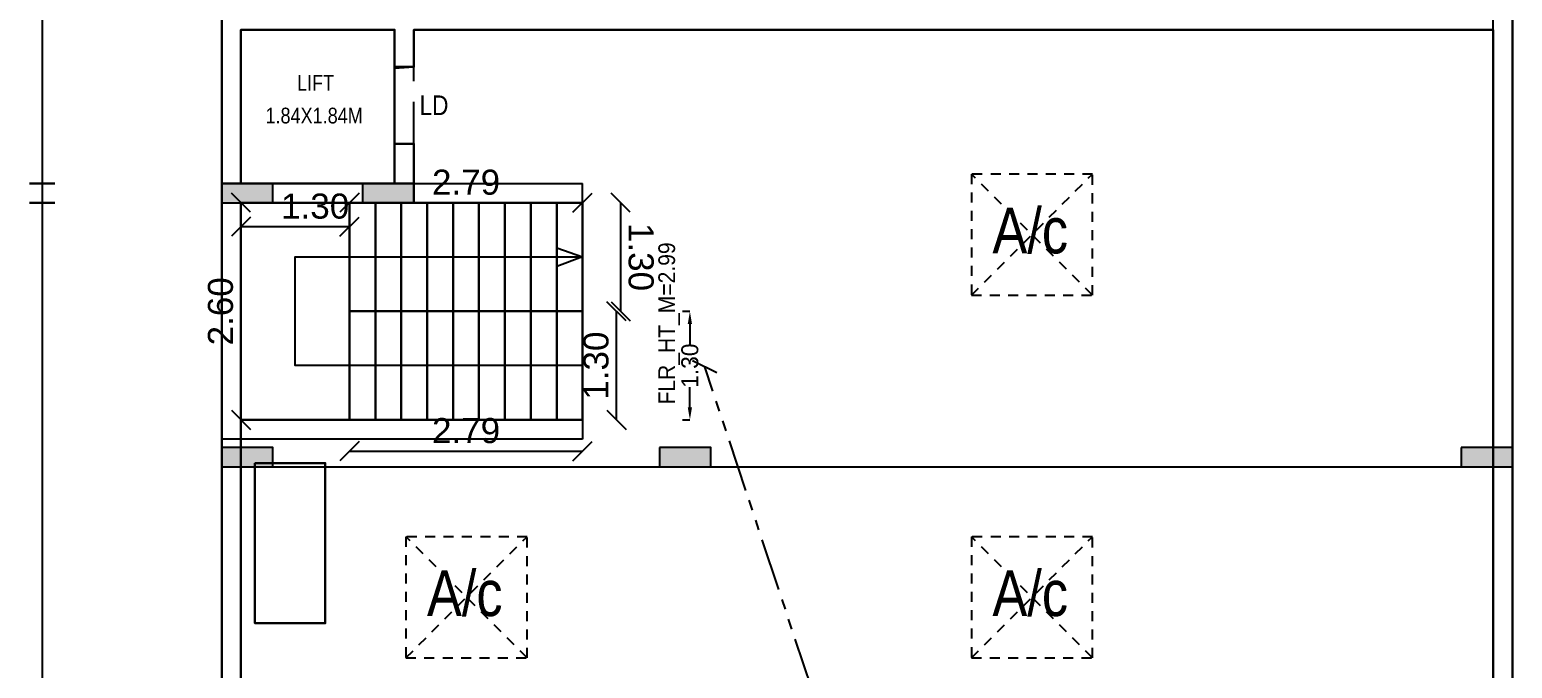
# Model space of a CAD drawing. Header units: metres. Extents: x 0 to 246, y -13 to 116.
# Drawn here: x 35.14 to 52.89, y 43.22 to 50.86 of the extents above; entities that cross this region are included whole.
import ezdxf

# ---------------------------------------------------------------- set-up
doc = ezdxf.new("R2010")
doc.units = ezdxf.units.M
doc.header["$MEASUREMENT"] = 0
for name, pattern in [('ACAD_ISO02W100', [15, 12, -3]), ('HIDDENX2', [0.75, 0.5, -0.25]), ('PHANTOM2', [1.25, 0.625, -0.125, 0.125, -0.125, 0.125, -0.125])]:
    doc.linetypes.add(name, pattern=pattern)
for name, color, linetype, lineweight in [('BLK_1_FLR_0_BLT_UP_AREA', 4, 'Continuous', 30), ('BLK_1_FLR_0_EXIT_WIDTH_STAIR', 4, 'Continuous', 30), ('BLK_1_FLR_0_FIRESTAIR_1', 4, 'Continuous', 30), ('BLK_1_FLR_0_FIRESTAIR_1_FLIGHT_1', 4, 'Continuous', 30), ('BLK_1_FLR_0_FIRESTAIR_1_FLIGHT_2', 4, 'Continuous', 30), ('BLK_1_FLR_0_FIRESTAIR_1_LANDING_1', 4, 'Continuous', 30), ('BLK_1_FLR_0_LIFT_1', 4, 'Continuous', 30), ('BLK_1_LVL_-1_BSMNT_SIDE_SETBACK2', 4, 'Continuous', 30)]:
    doc.layers.add(name, color=color, linetype=linetype, lineweight=lineweight)
for name, color, linetype in [('BLK_1_FLR_0_CARPET_AREA', 10, 'Continuous'), ('BLK_1_FLR_0_DRINKING_WATER', 7, 'Continuous'), ('DIST_EXIT', 7, 'Continuous'), ('wall', 2, 'Continuous'), ('win', 5, 'Continuous')]:
    doc.layers.add(name, color=color, linetype=linetype)
doc.styles.add('ARIAL', font='arial.ttf')
doc.styles.add('STYLE1', font='swissck.ttf', dxfattribs={"width": 1.1, "height": 0.45})
doc.styles.add('STYLE3', font='swissck.ttf', dxfattribs={"height": 0.5})
doc.dimstyles.new('OPEN SPACE', dxfattribs={"dimtxt": 0.3, "dimasz": 0.23, "dimexe": 0.1875, "dimexo": 0.0625, "dimgap": 0.09, "dimtad": 3, "dimzin": 0, "dimdsep": 46, "dimtxsty": 'ARIAL', "dimblk": 'OBLIQUE', "dimcen": 0.09, "dimse1": 1, "dimse2": 1, "dimclrd": 6, "dimclre": 6, "dimclrt": 7, "dimadec": 0, "dimazin": 0, "dimtfac": 0.5, "dimtix": 1, "dimtmove": 0, "dimatfit": 3, "dimfxl": 0, "dimtolj": 1, "dimtzin": 0, "dimarcsym": 0})
doc.dimstyles.new('STANDARD$0', dxfattribs={"dimtxt": 7, "dimasz": 3, "dimexe": 3, "dimexo": 1, "dimgap": 1.5, "dimtad": 1, "dimdec": 1, "dimzin": 1, "dimdsep": 46, "dimlunit": 4, "dimtxsty": 'Standard', "dimblk": 'OBLIQUE', "dimcen": 0.09375, "dimdle": 1, "dimclrd": 8, "dimclre": 8, "dimclrt": 7, "dimadec": 1, "dimazin": 0, "dimtfac": 1, "dimtdec": 1, "dimtix": 1, "dimtmove": 2, "dimatfit": 3, "dimldrblk": 'ARCHTICK', "dimfxl": 0, "dimfrac": 2, "dimtolj": 1, "dimtzin": 0, "dimarcsym": 0})

# ---------------------------------------------------------------- blocks, each defined once
blk = doc.blocks.new('_Oblique')
at = {"color": 0, "linetype": 'ByBlock', "lineweight": -2}
blk.add_line((-0.5, -0.5), (0.5, 0.5), dxfattribs=at)
blk = doc.blocks.new('*D144')
at = {"layer": 'DEFPOINTS', "color": 0}
for p in [(43.221, 46.824), (43.221, 46.824), (50.421, 25.184)]:
    blk.add_point(p, dxfattribs=at)
at = {"layer": 'DIST_EXIT', "color": 7, "linetype": 'PHANTOM2', "lineweight": -2}
blk.add_line((50.421, 25.184), (43.221, 46.824), dxfattribs=at)
at = {"layer": 'DIST_EXIT', "color": 7, "lineweight": -2, "xscale": 0.23, "yscale": 0.23, "zscale": 0.23}
for p, rotation in [((43.221, 46.824), 108.402918565255), ((50.421, 25.184), 288.402918565255)]:
    blk.add_blockref('_Oblique', p, dxfattribs=dict(at, rotation=rotation))
at = {"layer": 'DIST_EXIT', "color": 7, "lineweight": 30, "insert": (47.052, 36.081), "char_height": 0.3, "attachment_point": 5, "rotation": 288.4029, "style": 'ARIAL'}
blk.add_mtext('\\A1;22.81', dxfattribs=at)
blk = doc.blocks.new('*D145')
at = {"layer": 'BLK_1_FLR_0_EXIT_WIDTH_STAIR', "color": 0, "lineweight": -2}
for p, q in [((42.953, 47.489), (43.043, 47.489)), ((43.043, 47.337), (43.043, 47.096)), ((43.043, 46.342), (43.043, 46.583)), ((42.953, 46.19), (43.043, 46.19))]:
    blk.add_line(p, q, dxfattribs=at)
at = {"layer": 'BLK_1_FLR_0_EXIT_WIDTH_STAIR', "color": 0}
for points in [[(43.017, 47.337), (43.068, 47.337), (43.043, 47.489)], [(43.017, 46.342), (43.068, 46.342), (43.043, 46.19)]]:
    blk.add_solid(points, dxfattribs=at)
at = {"layer": 'DEFPOINTS', "color": 0}
for p in [(41.758, 47.489), (43.043, 47.489), (41.758, 46.19)]:
    blk.add_point(p, dxfattribs=at)
at = {"layer": 'BLK_1_FLR_0_EXIT_WIDTH_STAIR', "color": 0, "lineweight": 30, "insert": (43.043, 46.839), "char_height": 0.2032, "attachment_point": 5, "rotation": 90}
blk.add_mtext('\\A1;1.30', dxfattribs=at)
blk = doc.blocks.new('*D155')
at = {"layer": 'BLK_1_FLR_0_FIRESTAIR_1_LANDING_1', "color": 1, "lineweight": -2}
blk.add_line((37.668, 46.19), (37.668, 48.789), dxfattribs=at)
at = {"layer": 'DEFPOINTS', "color": 0}
for p in [(37.668, 48.789), (37.862, 48.789), (37.862, 46.19)]:
    blk.add_point(p, dxfattribs=at)
at = {"layer": 'BLK_1_FLR_0_FIRESTAIR_1_LANDING_1', "color": 1, "lineweight": -2, "xscale": 0.23, "yscale": 0.23, "zscale": 0.23}
for p, rotation in [((37.668, 48.789), 90), ((37.668, 46.19), 270)]:
    blk.add_blockref('_Oblique', p, dxfattribs=dict(at, rotation=rotation))
at = {"layer": 'BLK_1_FLR_0_FIRESTAIR_1_LANDING_1', "color": 1, "insert": (37.424, 47.489), "char_height": 0.3, "attachment_point": 5, "rotation": 90, "style": 'ARIAL'}
blk.add_mtext('\\A1;2.60', dxfattribs=at)
blk = doc.blocks.new('*D156')
at = {"layer": 'BLK_1_FLR_0_FIRESTAIR_1_LANDING_1', "color": 2, "lineweight": -2}
blk.add_line((37.668, 48.502), (38.968, 48.502), dxfattribs=at)
at = {"layer": 'DEFPOINTS', "color": 0}
for p in [(38.968, 48.502), (37.668, 48.119), (38.968, 48.139)]:
    blk.add_point(p, dxfattribs=at)
at = {"layer": 'BLK_1_FLR_0_FIRESTAIR_1_LANDING_1', "color": 2, "lineweight": -2, "xscale": 0.23, "yscale": 0.23, "zscale": 0.23, "rotation": 180}
blk.add_blockref('_Oblique', (37.668, 48.502), dxfattribs=at)
at = {"layer": 'BLK_1_FLR_0_FIRESTAIR_1_LANDING_1', "color": 2, "lineweight": -2, "xscale": 0.23, "yscale": 0.23, "zscale": 0.23}
blk.add_blockref('_Oblique', (38.968, 48.502), dxfattribs=at)
at = {"layer": 'BLK_1_FLR_0_FIRESTAIR_1_LANDING_1', "color": 2, "insert": (38.556, 48.746), "char_height": 0.3, "attachment_point": 5, "style": 'ARIAL'}
blk.add_mtext('\\A1;1.30', dxfattribs=at)
blk = doc.blocks.new('*D210')
at = {"layer": 'BLK_1_FLR_0_FIRESTAIR_1_FLIGHT_2', "color": 2, "lineweight": -2}
blk.add_line((42.214, 47.489), (42.214, 48.789), dxfattribs=at)
at = {"layer": 'DEFPOINTS', "color": 0}
for p in [(41.758, 48.789), (42.214, 48.789), (41.758, 47.489)]:
    blk.add_point(p, dxfattribs=at)
at = {"layer": 'BLK_1_FLR_0_FIRESTAIR_1_FLIGHT_2', "color": 2, "lineweight": -2, "xscale": 0.23, "yscale": 0.23, "zscale": 0.23}
for p, rotation in [((42.214, 48.789), 90.00074063517191), ((42.214, 47.489), 270.0007406351719)]:
    blk.add_blockref('_Oblique', p, dxfattribs=dict(at, rotation=rotation))
at = {"layer": 'BLK_1_FLR_0_FIRESTAIR_1_FLIGHT_2', "color": 2, "insert": (42.457, 48.139), "char_height": 0.3, "attachment_point": 5, "rotation": 270.0007, "style": 'ARIAL'}
blk.add_mtext('\\A1;1.30', dxfattribs=at)
blk = doc.blocks.new('*D211')
at = {"layer": 'BLK_1_FLR_0_FIRESTAIR_1_FLIGHT_2', "color": 1, "lineweight": -2}
blk.add_line((38.968, 48.789), (41.758, 48.789), dxfattribs=at)
at = {"layer": 'DEFPOINTS', "color": 0}
for p in [(38.968, 48.789), (41.758, 48.789), (41.758, 48.789)]:
    blk.add_point(p, dxfattribs=at)
at = {"layer": 'BLK_1_FLR_0_FIRESTAIR_1_FLIGHT_2', "color": 1, "lineweight": -2, "xscale": 0.23, "yscale": 0.23, "zscale": 0.23, "rotation": 180}
blk.add_blockref('_Oblique', (38.968, 48.789), dxfattribs=at)
at = {"layer": 'BLK_1_FLR_0_FIRESTAIR_1_FLIGHT_2', "color": 1, "lineweight": -2, "xscale": 0.23, "yscale": 0.23, "zscale": 0.23}
blk.add_blockref('_Oblique', (41.758, 48.789), dxfattribs=at)
at = {"layer": 'BLK_1_FLR_0_FIRESTAIR_1_FLIGHT_2', "color": 1, "insert": (40.363, 49.032), "char_height": 0.3, "attachment_point": 5, "style": 'ARIAL'}
blk.add_mtext('\\A1;2.79', dxfattribs=at)
blk = doc.blocks.new('*D212')
at = {"layer": 'BLK_1_FLR_0_FIRESTAIR_1_FLIGHT_1', "color": 1, "lineweight": -2}
blk.add_line((38.968, 45.817), (41.758, 45.817), dxfattribs=at)
at = {"layer": 'DEFPOINTS', "color": 0}
for p in [(38.968, 46.19), (41.758, 46.19), (41.758, 45.817)]:
    blk.add_point(p, dxfattribs=at)
at = {"layer": 'BLK_1_FLR_0_FIRESTAIR_1_FLIGHT_1', "color": 1, "lineweight": -2, "xscale": 0.23, "yscale": 0.23, "zscale": 0.23, "rotation": 180}
blk.add_blockref('_Oblique', (38.968, 45.817), dxfattribs=at)
at = {"layer": 'BLK_1_FLR_0_FIRESTAIR_1_FLIGHT_1', "color": 1, "lineweight": -2, "xscale": 0.23, "yscale": 0.23, "zscale": 0.23}
blk.add_blockref('_Oblique', (41.758, 45.817), dxfattribs=at)
at = {"layer": 'BLK_1_FLR_0_FIRESTAIR_1_FLIGHT_1', "color": 1, "insert": (40.363, 46.06), "char_height": 0.3, "attachment_point": 5, "style": 'ARIAL'}
blk.add_mtext('\\A1;2.79', dxfattribs=at)
blk = doc.blocks.new('*D213')
at = {"layer": 'BLK_1_FLR_0_FIRESTAIR_1_FLIGHT_1', "color": 2, "lineweight": -2}
blk.add_line((42.164, 46.19), (42.164, 47.489), dxfattribs=at)
at = {"layer": 'DEFPOINTS', "color": 0}
for p in [(41.758, 47.489), (42.164, 47.489), (41.758, 46.19)]:
    blk.add_point(p, dxfattribs=at)
at = {"layer": 'BLK_1_FLR_0_FIRESTAIR_1_FLIGHT_1', "color": 2, "lineweight": -2, "xscale": 0.23, "yscale": 0.23, "zscale": 0.23}
for p, rotation in [((42.164, 47.489), 90), ((42.164, 46.19), 270)]:
    blk.add_blockref('_Oblique', p, dxfattribs=dict(at, rotation=rotation))
at = {"layer": 'BLK_1_FLR_0_FIRESTAIR_1_FLIGHT_1', "color": 2, "insert": (41.92, 46.839), "char_height": 0.3, "attachment_point": 5, "rotation": 90, "style": 'ARIAL'}
blk.add_mtext('\\A1;1.30', dxfattribs=at)

msp = doc.modelspace()

# ---------------------------------------------------------------- hatches: boundary and pattern name
for points in [[(37.43766, 49.01876), (37.43766, 48.78876), (38.051, 48.78876), (38.051, 49.01876)], [(39.12433, 49.01876), (39.12433, 48.78876), (39.73766, 48.78876), (39.73766, 49.01876)], [(37.43766, 45.85959), (37.43766, 45.62959), (38.051, 45.62959), (38.051, 45.85959)], [(42.68063, 45.85959), (42.68063, 45.62959), (43.29396, 45.62959), (43.29396, 45.85959)], [(52.27693, 45.85959), (52.27693, 45.62959), (52.89027, 45.62959), (52.89027, 45.85959)]]:
    msp.add_hatch(color=145).paths.add_polyline_path(points)

# ---------------------------------------------------------------- linework, layer by layer
for p, q in [((35.28745, 89.40062), (35.28745, 20.64107)), ((39.50766, 50.39876), (39.50766, 50.85876)), ((39.73766, 50.41366), (39.73766, 50.85876)), ((39.50766, 49.01876), (39.50766, 49.49366)), ((39.73766, 48.78876), (39.73766, 49.49366)), ((37.66766, 49.01876), (39.50766, 49.01876)), ((41.75769, 48.78872), (41.75769, 49.01876)), ((37.66766, 48.78876), (39.73766, 48.78876)), ((41.75766, 46.18969), (41.75766, 45.95966))]:
    msp.add_line(p, q)
at = {"ltscale": 10}
for p, q in [((39.73766, 50.41366), (39.50766, 50.41366)), ((39.73766, 49.49366), (39.50766, 49.49366))]:
    msp.add_line(p, q, dxfattribs=at)
at = {"lineweight": 30}
for p, q in [((35.13755, 49.01876), (35.43735, 49.01876)), ((35.13755, 48.78876), (35.43735, 48.78876))]:
    msp.add_line(p, q, dxfattribs=at)
at = {"linetype": 'ACAD_ISO02W100', "ltscale": 0.01}
for p, q in [((47.86418, 47.68076), (46.41307, 49.13188)), ((46.41307, 47.68076), (47.86418, 49.13188)), ((41.09387, 43.3415), (39.64275, 44.79262)), ((39.64275, 43.3415), (41.09387, 44.79262)), ((47.86418, 43.3415), (46.41307, 44.79262)), ((46.41307, 43.3415), (47.86418, 44.79262))]:
    msp.add_line(p, q, dxfattribs=at)
for points in [[(37.43766, 20.64103), (37.43766, 89.40062), (52.89027, 89.40062), (52.89027, 25.42522), (43.29396, 20.64174), (37.43766, 20.64174)], [(41.75766, 45.95966), (37.43763, 45.95966), (37.43763, 49.01876), (41.75769, 49.01876)]]:
    msp.add_lwpolyline(points)
at = {"color": 145}
for points in [[(37.43766, 49.01876), (37.43766, 48.78876), (38.051, 48.78876), (38.051, 49.01876)], [(39.12433, 49.01876), (39.12433, 48.78876), (39.73766, 48.78876), (39.73766, 49.01876)], [(37.43766, 45.85959), (37.43766, 45.62959), (38.051, 45.62959), (38.051, 45.85959)], [(42.68063, 45.85959), (42.68063, 45.62959), (43.29396, 45.62959), (43.29396, 45.85959)], [(52.27693, 45.85959), (52.27693, 45.62959), (52.89027, 45.62959), (52.89027, 45.85959)]]:
    msp.add_lwpolyline(points, close=True, dxfattribs=at)
at = {"linetype": 'ACAD_ISO02W100', "ltscale": 0.01}
for points in [[(46.41307, 47.68076), (47.86418, 47.68076), (47.86418, 49.13188), (46.41307, 49.13188)], [(39.64275, 43.3415), (41.09387, 43.3415), (41.09387, 44.79262), (39.64275, 44.79262)], [(46.41307, 43.3415), (47.86418, 43.3415), (47.86418, 44.79262), (46.41307, 44.79262)]]:
    msp.add_lwpolyline(points, close=True, dxfattribs=at)
for points in [[(37.66763, 48.78876), (41.75766, 48.78876), (41.75766, 46.18966), (37.66763, 46.18966)], [(37.66766, 45.62959), (52.66027, 45.62959), (52.66027, 27.07625), (37.66766, 27.07625)]]:
    msp.add_lwpolyline(points, close=True)
at = {"layer": 'BLK_1_FLR_0_BLT_UP_AREA', "color": 18}
msp.add_lwpolyline([(37.43766, 89.40062), (52.89027, 89.40062), (52.89027, 25.42554), (43.29396, 20.64107), (37.43766, 20.64103)], close=True, dxfattribs=at)
at = {"layer": 'BLK_1_FLR_0_CARPET_AREA', "color": 15, "linetype": 'Continuous', "lineweight": 30}
msp.add_lwpolyline([(37.66766, 27.07622), (37.66763, 48.78872), (39.73766, 48.78872), (39.73766, 49.49366), (39.50766, 49.49366), (39.50766, 49.01872), (37.66766, 49.01876), (37.66766, 50.85872), (39.50766, 50.85872), (39.50766, 50.39876), (39.73766, 50.41366), (39.73766, 50.85872), (52.66027, 50.85872), (52.6593, 25.56732)], dxfattribs=at)
at = {"layer": 'BLK_1_FLR_0_DRINKING_WATER', "color": 7, "lineweight": 30}
msp.add_lwpolyline([(37.8341, 45.67302), (38.67712, 45.67302), (38.67712, 43.75706), (37.8341, 43.75706)], close=True, dxfattribs=at)
msp.add_lwpolyline([(37.8341, 45.67302), (38.67712, 45.67302), (38.67712, 43.75706), (37.8341, 43.75706)], close=True, dxfattribs=at)
at = {"layer": 'BLK_1_FLR_0_FIRESTAIR_1', "color": 1}
msp.add_lwpolyline([(41.75766, 46.18969), (37.66763, 46.18969), (37.66763, 48.78872), (41.75766, 48.78872)], close=True, dxfattribs=at)
at = {"layer": 'BLK_1_FLR_0_FIRESTAIR_1_FLIGHT_1', "color": 7}
for p, q in [((38.96766, 46.18966), (38.96766, 47.48919)), ((39.27766, 46.18966), (39.27766, 47.48919)), ((39.58766, 46.18966), (39.58766, 47.48919)), ((39.89766, 46.18966), (39.89766, 47.48919)), ((40.20766, 46.18966), (40.20766, 47.48919)), ((40.51766, 46.18966), (40.51766, 47.48919)), ((40.82766, 46.18966), (40.82766, 47.48919)), ((41.13766, 46.18966), (41.13766, 47.48919)), ((41.44766, 46.18966), (41.44766, 47.48919)), ((41.75766, 46.18966), (41.75766, 47.48919))]:
    msp.add_line(p, q, dxfattribs=at)
msp.add_lwpolyline([(38.96766, 47.48919), (41.75766, 47.48919), (41.75766, 46.18966), (38.96766, 46.18966)], close=True, dxfattribs=at)
at = {"layer": 'BLK_1_FLR_0_FIRESTAIR_1_FLIGHT_2', "color": 7}
for p, q in [((38.96766, 48.78872), (38.96766, 47.48919)), ((39.27766, 48.78872), (39.27766, 47.48919)), ((39.58766, 48.78872), (39.58766, 47.48919)), ((39.89766, 48.78872), (39.89766, 47.48919)), ((40.20766, 48.78872), (40.20766, 47.48919)), ((40.51766, 48.78872), (40.51766, 47.48919)), ((40.82766, 48.78872), (40.82766, 47.48919)), ((41.13766, 48.78872), (41.13766, 47.48919)), ((41.44766, 48.78872), (41.44766, 47.48919)), ((41.75769, 48.78872), (41.75769, 47.48919))]:
    msp.add_line(p, q, dxfattribs=at)
msp.add_lwpolyline([(38.96766, 48.78872), (41.75766, 48.78876), (41.75766, 47.48923), (38.96766, 47.48919)], close=True, dxfattribs=at)
at = {"layer": 'BLK_1_FLR_0_FIRESTAIR_1_LANDING_1', "color": 7}
msp.add_lwpolyline([(37.66766, 48.78872), (38.96766, 48.78872), (38.96766, 46.18966), (37.66766, 46.18966)], close=True, dxfattribs=at)
at = {"layer": 'BLK_1_FLR_0_LIFT_1', "color": 30}
msp.add_lwpolyline([(37.66766, 50.85872), (39.50766, 50.85872), (39.50766, 49.01872), (37.66766, 49.01872)], close=True, dxfattribs=at)
at = {"layer": 'BLK_1_LVL_-1_BSMNT_SIDE_SETBACK2'}
msp.add_lwpolyline([(37.66766, 50.85872), (39.50766, 50.85872), (39.50766, 49.01872), (37.66766, 49.01872)], close=True, dxfattribs=at)
at = {"layer": 'wall'}
for points in [[(52.89027, 43.09396), (52.89027, 43.09396), (52.89027, 89.40062), (37.43766, 89.40062), (37.43766, 42.02062), (37.43766, 42.02062)], [(52.66027, 43.09396), (52.66027, 43.09396), (52.66027, 89.17062), (41.47081, 89.17062)], [(37.66766, 50.85876), (37.66766, 49.01876)], [(37.66766, 48.78876), (37.66766, 43.09396), (37.66766, 43.09396)]]:
    msp.add_lwpolyline(points, dxfattribs=at)
at = {"layer": 'win', "linetype": 'HIDDENX2'}
for p, q in [((39.50766, 49.47876), (39.50766, 50.39876)), ((39.73766, 49.49366), (39.73766, 50.41366))]:
    msp.add_line(p, q, dxfattribs=at)
at = {"layer": 'win'}
for p, q in [((38.96766, 48.78876), (38.96766, 47.48923)), ((39.27766, 48.78876), (39.27766, 47.48923)), ((39.58766, 48.78876), (39.58766, 47.48923)), ((39.73766, 48.78876), (41.75766, 48.78876)), ((39.89766, 48.78876), (39.89766, 47.48923)), ((40.20766, 48.78876), (40.20766, 47.48923)), ((40.51766, 48.78876), (40.51766, 47.48923)), ((40.82766, 48.78876), (40.82766, 47.48923)), ((41.13766, 48.78876), (41.13766, 47.48923)), ((41.44766, 48.78876), (41.44766, 47.48923)), ((41.75766, 48.78876), (41.75766, 47.48923)), ((38.96766, 46.18969), (38.96766, 47.48923)), ((38.96766, 47.48923), (41.75766, 47.48923)), ((39.27766, 46.18969), (39.27766, 47.48923)), ((39.58766, 46.18969), (39.58766, 47.48923)), ((39.89766, 46.18969), (39.89766, 47.48923)), ((40.20766, 46.18969), (40.20766, 47.48923)), ((40.51766, 46.18969), (40.51766, 47.48923)), ((40.82766, 46.18969), (40.82766, 47.48923)), ((41.13766, 46.18969), (41.13766, 47.48923)), ((41.44766, 46.18969), (41.44766, 47.48923)), ((41.75766, 46.18969), (41.75766, 47.48923)), ((37.66766, 46.18969), (41.75766, 46.18969))]:
    msp.add_line(p, q, dxfattribs=at)
msp.add_lwpolyline([(41.75766, 46.83946), (38.31766, 46.83946), (38.31766, 48.13899), (41.75766, 48.13899), (41.44766, 48.02367), (41.44766, 48.25051), (41.75766, 48.13899)], dxfattribs=at)

# ---------------------------------------------------------------- texts
at = {"color": 7, "style": 'STYLE3'}
for s, height, p in [('LIFT', 0.188575, (38.33891, 50.12734)), ('LD', 0.235719, (39.80647, 49.836)), ('1.84X1.84M', 0.188575, (37.96123, 49.73674))]:
    msp.add_text(s, height=height, dxfattribs=at).set_placement(p)
at = {"linetype": 'ACAD_ISO02W100', "ltscale": 0.01, "style": 'STYLE1'}
for p in [(46.66473, 48.18255), (39.89441, 43.84329), (46.66473, 43.84329)]:
    msp.add_text('A/c', height=0.547152, dxfattribs=at).set_placement(p)
at = {"layer": 'BLK_1_FLR_0_FIRESTAIR_1', "color": 1, "insert": (42.66505, 47.34385), "char_height": 0.2, "width": 2.4, "attachment_point": 2, "rotation": 90, "style": 'STYLE1'}
msp.add_mtext('FLR_HT_M=2.99', dxfattribs=at)

# ---------------------------------------------------------------- dimensions: what is measured, and where the dimension line sits
at = {"layer": 'BLK_1_FLR_0_EXIT_WIDTH_STAIR', "color": 1, "lineweight": 30}
dim = msp.add_linear_dim(base=(43.04291, 47.48919), p1=(41.75766, 46.18969), p2=(41.75766, 47.48919), angle=90, dimstyle='STANDARD$0', override={"dimscale": 0.001, "dimtxt": 203.2, "dimasz": 152.5, "dimexe": 0, "dimexo": 0, "dimgap": 2.286, "dimtad": 0, "dimtoh": 1, "dimdec": 2, "dimzin": 0, "dimlunit": 2, "dimpost": '', "dimcen": 2.286, "dimdle": 0, "dimclrd": 0, "dimclre": 0, "dimclrt": 0, "dimadec": 0, "dimtdec": 2, "dimtix": 0, "dimtofl": 0, "dimfxl": 89.5, "dimfxlon": 1, "dimfrac": 0}, dxfattribs=at)
dim.commit()
dim.dimension.update_dxf_attribs({"geometry": '*D145', "text_midpoint": (43.04291, 46.83944)})
at = {"layer": 'BLK_1_FLR_0_FIRESTAIR_1_FLIGHT_1', "color": 2}
dim = msp.add_aligned_dim(p1=(41.75766, 46.18966), p2=(41.75766, 47.48919), distance=-0.40599, dimstyle='OPEN SPACE', override={"dimpost": '\\X', "dimclrd": 2, "dimclrt": 2}, dxfattribs=at)
dim.commit()
dim.dimension.update_dxf_attribs({"geometry": '*D213', "text_midpoint": (41.92038, 46.83942)})
at = {"layer": 'BLK_1_FLR_0_FIRESTAIR_1_FLIGHT_1', "color": 1}
dim = msp.add_aligned_dim(p1=(38.96766, 46.18966), p2=(41.75766, 46.18966), distance=-0.37248, dimstyle='OPEN SPACE', override={"dimpost": '\\X', "dimclrd": 1, "dimclrt": 1}, dxfattribs=at)
dim.commit()
dim.dimension.update_dxf_attribs({"geometry": '*D212', "text_midpoint": (40.36266, 46.06035)})
at = {"layer": 'BLK_1_FLR_0_FIRESTAIR_1_FLIGHT_2', "color": 1}
dim = msp.add_aligned_dim(p1=(38.96766, 48.78872), p2=(41.75769, 48.78872), distance=0, dimstyle='OPEN SPACE', override={"dimpost": '\\X', "dimclrd": 1, "dimclrt": 1}, dxfattribs=at)
dim.commit()
dim.dimension.update_dxf_attribs({"geometry": '*D211', "text_midpoint": (40.36267, 49.0319)})
at = {"layer": 'BLK_1_FLR_0_FIRESTAIR_1_FLIGHT_2', "color": 2}
dim = msp.add_aligned_dim(p1=(41.75766, 47.48923), p2=(41.75765, 48.78876), distance=-0.45599, dimstyle='OPEN SPACE', override={"dimpost": '\\X', "dimclrd": 2, "dimclrt": 2}, dxfattribs=at)
dim.commit()
dim.dimension.update_dxf_attribs({"geometry": '*D210', "text_midpoint": (42.45692, 48.139)})
at = {"layer": 'BLK_1_FLR_0_FIRESTAIR_1_LANDING_1', "color": 1}
dim = msp.add_linear_dim(base=(37.66766, 48.78872), p1=(37.86155, 46.18966), p2=(37.86155, 48.78872), angle=90, dimstyle='OPEN SPACE', override={"dimpost": '\\X', "dimclrd": 1, "dimclrt": 1}, dxfattribs=at)
dim.commit()
dim.dimension.update_dxf_attribs({"geometry": '*D155', "text_midpoint": (37.42449, 47.48919)})
at = {"layer": 'BLK_1_FLR_0_FIRESTAIR_1_LANDING_1', "color": 2}
dim = msp.add_linear_dim(base=(38.96766, 48.50228), p1=(37.66766, 48.11878), p2=(38.96766, 48.13896), angle=180, dimstyle='OPEN SPACE', override={"dimpost": '\\X', "dimclrd": 2, "dimclrt": 2}, dxfattribs=at)
dim.commit()
dim.dimension.update_dxf_attribs({"geometry": '*D156', "text_midpoint": (38.55626, 48.50228), "dimtype": 160})
at = {"layer": 'DIST_EXIT', "color": 7, "lineweight": 30}
dim = msp.add_aligned_dim(p1=(50.42092, 25.18418), p2=(43.2212, 46.82365), distance=0, dimstyle='OPEN SPACE', override={"dimpost": '\\X', "dimclrd": 7, "dimfxl": 0, "dimarcsym": 2}, dxfattribs=at)
dim.commit()
dim.dimension.update_dxf_attribs({"geometry": '*D144', "text_midpoint": (47.05179, 36.08068)})

doc.saveas('drawing.dxf')
